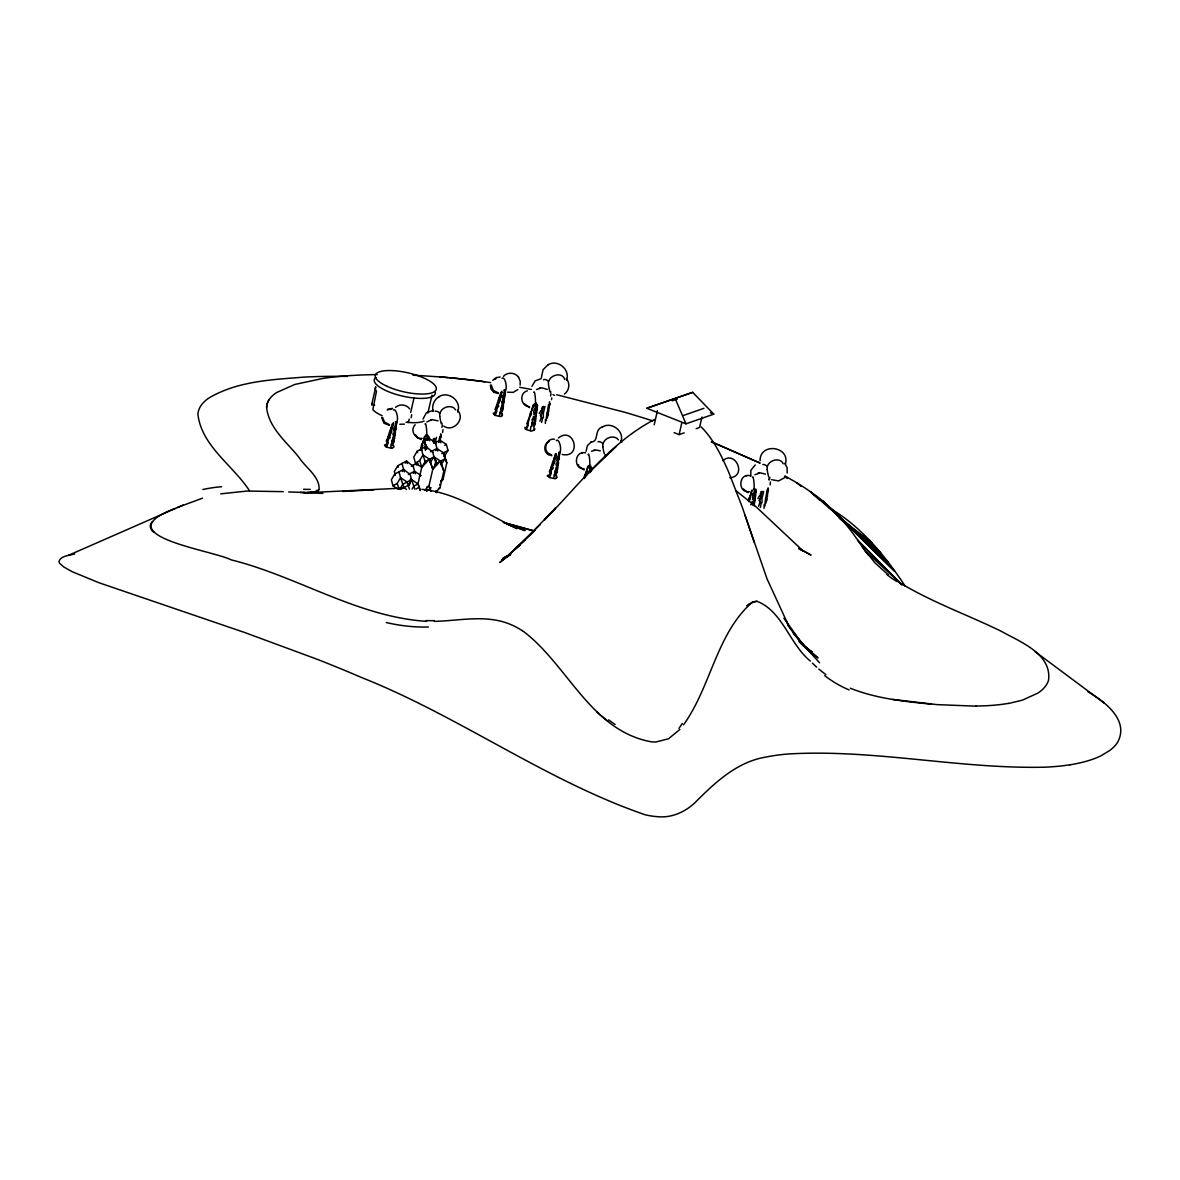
<?xml version="1.0" encoding="UTF-8"?>
<svg xmlns="http://www.w3.org/2000/svg" width="1180" height="1180" viewBox="0 0 1180 1180"><rect width="100%" height="100%" fill="white"/><g stroke="black" fill="none" stroke-linecap="round" stroke-linejoin="round"><path stroke-width="1.5" d="M384.488 444.875L386.125 447.102L392.202 448.371L393.648 446.925M493.211 413.118L494.848 415.345L500.91 416.614L502.37 415.183M547.564 475.289L549.216 477.531L555.279 478.785L556.739 477.354M543.316 417.823L543.331 414.534A15.222 15.001 -13.1 0 1 543.464 412.587L545.027 406.422M762 502.842L762.014 499.553A15.222 15.001 -13.1 0 1 762.133 497.606L763.711 491.455M534.024 425.729L534.083 424.136M524.923 427.249L525.572 429.402L531.457 431.128L533.876 430.036M754.3 505.719L754.389 503.831M536.502 412.366L536.443 413.752M755.185 497.4L755.112 498.786M547.196 413.074L548.523 404.681M765.879 498.093L766.794 491.824M393.781 442.721L394.297 436.497M502.503 410.965L503.019 404.74M556.857 473.136L557.388 466.911M535.573 421.835L535.72 418.812M395.639 429.373L395.551 430.715M504.362 397.616L504.258 398.973M440.17 440.7L440.273 439.462A24.293 23.025 12 0 1 440.42 438.252L440.996 435.258M443.046 429.594L442.515 432.573M490.438 385.123L490.969 388.972L493.933 392.424M551.768 397.837L551.547 399.651M760.053 460.775C759.89 442.013 790.556 446.247 785.393 464.197M534.186 422.499L534.54 419.401M548.715 411.673L548.995 407.72M767.398 496.692L767.664 492.739M395.108 431.659L395.271 429.771M394.784 435.7L394.577 438.65M392.527 440.037L393.029 436.925M501.235 408.28L501.751 405.168M503.816 399.902L503.993 398.029M555.603 470.466L556.119 467.339M558.184 462.073L558.361 460.2A24.131 22.125 54.6 0 1 558.538 458.076M503.3 406.894L503.506 403.944A15.886 14.706 -21.2 0 1 503.713 403.029L504.052 400.772M557.668 469.079L557.86 466.115A15.886 14.706 -21.2 0 1 558.066 465.215M535.381 414.519L535.587 412.602M754.05 499.538L754.256 497.636M591.888 467.9L591.74 469.05A28.556 25.444 -37 0 1 591.46 470.407L591.313 471.336M753.047 505.615L753.209 504.421M537.578 405.256L537.372 406.864M756.262 490.29L756.041 491.898M532.121 422.706L532.755 419.593M428.93 436.556L428.65 438.621A28.556 25.444 -37 0 1 428.473 439.535M559.88 452.56L559.615 454.359A28.379 22.037 -53.2 0 1 559.305 455.716L559.054 457.309M396.834 421.909L396.539 423.945M548.095 415.876L548.464 413.664M766.764 500.91L767.133 498.698M394.046 431.555L394.238 430.361M395.905 426.098L396.038 425.42A32.819 30.016 55.1 0 0 396.17 424.726L396.598 421.953M502.724 400.035L502.946 398.604M505.571 389.931L505.247 392.188A28.379 22.037 -53.2 0 1 504.952 393.545L504.686 395.123M557.093 462.221L557.314 460.775M559.497 453.533L559.645 452.604M767.059 466.572L767.148 469.478M559.394 454.226L559.246 455.156A32.819 30.016 55.1 0 1 559.128 455.834L558.656 458.12M438.783 441.969L439.816 436.438M536.782 405.876L536.974 404.711A33.365 27.435 74.7 0 1 537.048 404.253M591.136 468.062L591.327 466.897M536.664 406.584L536.517 407.513A33.025 27.007 75.2 0 1 536.384 408.206L535.912 410.507M591.033 468.755L590.87 469.684A33.025 27.007 75.2 0 1 590.752 470.392L590.28 472.678M505.32 390.211L504.878 392.97A32.819 30.016 55.1 0 1 504.76 393.663L504.303 395.934A24.131 22.125 54.6 0 0 503.86 397.999M536.251 415.596L535.838 417.882A15.974 15.119 21.1 0 0 535.661 418.797M557.978 465.2L558.405 462.944M754.935 500.615L754.522 502.901A15.974 15.119 21.1 0 0 754.345 503.831M388.117 440.376L387.748 442.618M496.839 408.619L496.47 410.861M535.042 425.007L535.366 423.34M541.62 413.325L541.089 416.511M551.193 470.805L550.839 473.047M760.289 498.358L759.773 501.544M427.794 439.27L428.251 436.467A33.365 27.435 74.7 0 1 428.325 436.01M439.668 413.31L439.757 416.201M549.157 406.495L549.718 403.501M602.759 443.724L602.832 446.615M767.841 491.529L768.401 488.535M394.887 433.281L394.459 435.568M423.03 419.033L426.408 412.705L433.502 410.33M503.609 401.525L503.167 403.811M520.144 385.078L520.218 381.17L518.433 377.143M557.963 463.696L557.535 465.982M767.207 489.715L766.867 491.529M535.145 416.156L534.702 418.457M753.814 501.175L753.371 503.491M395.329 432.529L394.902 434.786A15.886 14.706 -21.2 0 0 394.858 435.7M395.507 423.856L395.757 422.455M504.214 392.099L504.48 390.698A29.854 13.128 -86.3 0 1 504.598 389.99M395.462 424.092L395.329 424.8A29.485 12.759 -86.2 0 1 395.138 425.995L394.71 427.779M504.17 392.335L504.052 393.043A29.485 12.759 -86.2 0 1 503.86 394.238L503.418 396.023M393.692 433.68L393.324 435.523M502.415 401.923L502.046 403.767M556.783 464.109L556.414 465.952M425.125 446.202L425.405 444.757M533.847 414.446L534.127 413M752.516 499.479L752.796 498.034M441.925 424.225L441.999 423.222M536.812 409.844L537.136 408.236A28.556 25.444 -37 0 0 537.343 406.864M755.495 494.863L755.805 493.27A28.556 25.444 -37 0 0 756.011 491.898M395.58 427.691L396.288 425.301A28.379 22.037 -53.2 0 0 396.48 423.945M442.323 425.346L441.895 427.44M550.544 395.978L551.03 393.589M605.399 455.76L605.089 457.265M770.157 484.965L770.407 481.956M409.062 484.847L410.64 478.874M409.445 484.936L411.024 478.962M754.581 495.526L755.053 493.24A33.025 27.007 75.2 0 0 755.2 492.547L755.642 489.744A33.365 27.435 74.7 0 1 755.761 489.051M533.478 416.334L532.976 418.649M752.147 501.367L751.66 503.683M768.74 479.803L768.8 479.508A39.427 26.329 85.7 0 0 769.139 478.003M535.514 406.481L535.808 405.065A30.046 6.254 -81.1 0 1 536.251 402.97M769.463 479.818L769.714 478.623A38.925 34.176 -40.1 0 0 769.891 477.413M426.747 438.473L427.086 436.821A30.046 6.254 -81.1 0 1 427.529 434.727M589.838 468.888L590.177 467.25A30.046 6.254 -81.1 0 1 590.561 465.377M754.138 491.736L754.492 490.098A30.046 6.254 -81.1 0 1 754.669 489.14M426.659 438.93L426.6 439.167A29.677 5.944 -81 0 1 426.393 440.42M558.184 456.365L557.786 458.194M534.968 409.032L535.071 408.575A29.677 5.944 -81 0 0 535.366 407.483M534.658 410.419L534.865 409.49M589.026 472.59L589.44 470.746M753.342 495.438L753.592 494.302M436.512 437.264L435.037 443.09M427.898 413.074L431.983 395.182M527.784 423.517L527.962 422.779M374.709 405.256L371.685 404.696L375.786 386.745A28.438 8.835 12.9 0 0 376.494 391.214L372.836 409.681A28.438 8.835 12.9 0 0 382.261 415.788M409.165 419.151L408.398 422.455L407.838 421.821M410.67 412.543L414.077 397.704M420.272 490.57L417.986 483.859L421.776 467.295L425.139 461.587L433.989 456.852L440.391 461.1L443.813 471.159L440.022 487.738L435.686 492.37M424.667 490.438L429.004 485.791L432.795 469.227L436.143 463.519L445.007 458.784L443.385 452.781L436.983 448.533L435.361 442.529L428.959 438.281L424.343 440.597L426.776 449.093M434.27 467.531L436.01 460.554M440.848 481.735L443.016 479.419L446.807 462.84L443.385 452.781L448.002 450.465L446.379 444.462L439.978 440.214L433.768 443.444M527.681 424.003L527.445 424.992M654.207 424.741L657.408 410.773M674.119 432.647L679.105 434.624L681.907 422.411M701.952 417.042L699.548 427.499L696.141 428.694M425.036 439.653L425.361 438.296M752.265 493.609L751.985 494.73M501.559 393.943L501.943 392.365M501.5 394.164L501.22 395.285M556.193 454.993L555.588 457.457M392.616 426.585L393.515 423M392.099 427.086L392.557 425.272A29.869 18.526 -62.2 0 1 392.911 424.136L393.191 422.986M500.822 395.329L501.264 393.515A29.869 18.526 -62.2 0 1 501.618 392.38M532.372 409.091L532.608 407.115A30.562 28.364 48.6 0 1 532.859 406.215L533.212 405.109M555.19 457.501L555.633 455.687A29.869 18.526 -62.2 0 1 555.986 454.551M389.99 434.151L388.441 438.93M423.768 439.329L423.428 440.686A24.116 22.464 45 0 1 422.779 443.178M531.9 386.376L535.115 380.948L541.266 378.544M532.49 407.572L532.269 409.549M621.093 441.335C624.368 430.803 611.196 421.127 602.11 427.16M787.193 473.018L787.09 467.516L784.803 463.386M534.083 406.554L534.614 404.548M589.263 465.599L589.026 466.498M423.546 441.305L423.886 438.872A30.562 28.364 48.6 0 1 424.136 437.972L424.49 436.866M550.647 392.468L550.706 391.465M554.025 462.722L553.346 465.407M584.425 478.534L584.661 477.62M586.622 471.72L587.08 469.906A30.061 23.585 -52.8 0 1 587.433 468.77L588.024 466.72M750.937 494.568L751.395 492.753M748.681 501.618L749.034 500.246M391.524 426.393L391.981 424.594A30.37 28.851 5.3 0 1 392.114 424.151M390.315 434.756L391.126 431.629M393.825 441.748L394.282 440.125M499.051 401.038L497.164 407.174M499.037 403L499.715 400.33M502.547 409.991L503.005 408.369M553.42 463.209L552.314 467.059M556.916 472.162L557.373 470.555M586.504 471.1L586.976 469.286A30.562 28.364 48.6 0 1 587.212 468.386L587.788 466.616M750.819 493.948L751.277 492.149A30.562 28.364 48.6 0 1 751.527 491.249L751.808 490.364M542.004 411.451L543.508 406.363M760.687 496.485L762.177 491.396M588.673 467.826L588.968 466.72M748.459 501.013L748.961 499.214M434.712 438.414L433.635 441.999M584.085 478.387L584.646 476.366M421.644 446.969L420.759 450.155M530.366 415.213L529.053 419.52M761.218 491.396L760.289 494.154M411.186 417.705L411.658 414.726M457.678 412.071C462.132 401.333 448.577 390.388 439.019 396.731M501.574 392.38L501.898 391.244M566.4 380.314C570.855 369.576 557.284 358.632 547.741 364.974M555.942 454.551L556.193 453.636M433.753 438.4L432.898 440.877M542.476 406.643L541.62 409.121M390.02 435.863L389.385 437.81M424.328 438.341L425.021 436.069M551.532 469.345L551.989 467.973M587.05 474.08L586.799 474.965M533.729 404.312L533.036 406.584A30.061 23.585 -52.8 0 0 532.755 407.734M421.57 445.952L420.301 450.17M530.277 414.195L527.844 421.26M392.129 428.355L391.45 430.538M500.851 396.598L500.158 398.781M555.205 458.784L554.526 460.952M548.39 381.553L548.464 384.444M555.456 453.68L555.323 454.123A30.37 28.851 5.3 0 0 555.072 455.023L554.6 456.822A23.969 22.7 1.3 0 1 553.745 459.226M752.132 490.261L751.719 491.618A30.061 23.585 -52.8 0 0 751.439 492.753M498.535 404.77L498.108 406.068M552.83 467.147L552.476 468.239M390.89 430.951L391.362 429.579M499.612 399.209L500.084 397.837M553.966 461.38L554.438 460.008M528.375 421.334L528.876 419.962M387.04 439.24L386.244 441.35M495.762 407.483L494.951 409.593M550.116 469.655L549.32 471.779M585.324 475.57L585.841 474.213M749.639 498.432L750.156 497.075M422.632 443.105L422.116 444.403M531.354 411.348L530.823 412.646M585.723 473.534L585.192 474.832M750.023 496.382L749.507 497.68M499.435 397.07L498.919 398.383A22.759 21.727 21.2 0 0 498.314 399.917L496.736 405.005M553.803 459.256L553.273 460.554A22.759 21.727 21.2 0 0 552.683 462.088L551.104 467.192M387.571 437.854L387.925 436.983M496.279 406.112L496.647 405.227M550.647 468.283L551.016 467.398M388.014 436.762L389.651 431.674A22.759 21.727 21.2 0 1 390.182 430.125L390.727 428.827A23.969 22.7 1.3 0 0 391.48 426.393M527.652 421.717L526.737 423.797M540.661 411.082L539.245 413.575M759.345 496.101L757.914 498.609M413.428 466.557L406.554 461.041L397.704 465.775L394.356 471.484L395.167 474.478M410.36 474.67L403.56 469.36L394.71 474.095L391.362 479.803L392.984 485.791L398.102 489.199M405.3 463.18L406.554 461.041L407.366 463.548M402.306 471.499L403.56 469.36L401.938 463.356L402.41 464.625M392.984 485.791L397.218 483.372L400.566 477.679L398.943 471.675L399.415 472.944M421.821 450.185L421.349 448.916L417.115 451.335L413.767 457.044L415.39 463.032L421.776 467.295L429.373 459.168L422.971 454.92L421.349 448.916L425.965 446.601L432.839 452.117M427.706 440.42L428.959 438.281L429.771 440.789M400.005 488.977L402.734 484.346L411.584 479.611L417.986 483.859L420.198 490.157M424.712 448.739L425.965 446.601M416.319 465.112L417.573 462.973L418.384 465.481M415.39 463.032L419.623 460.613L422.971 454.92L425.611 462.855M413.325 473.431L414.578 471.292L412.956 465.289L417.573 462.973M420.98 475.54L414.578 471.292L409.962 473.608L411.584 479.611L408.236 485.319L400.92 489.272M438.724 442.353L439.978 440.214L440.789 442.721M412.071 489.125L413.752 486.278L417.986 483.859M435.73 450.672L436.983 448.533L437.795 451.04M436.983 448.533L432.367 450.849L433.989 456.852L430.11 462.855M419.461 486.883L416.068 489.051M448.002 450.465L444.388 456.321M445.007 458.784L440.863 464.935M431.113 487.753L426.555 491.293M492.768 380.344L496.101 377.63L500.158 377.025M387.143 410.065L392.571 408.442L387.733 409.239M683.515 724.83C710.832 687.07 716.349 633.822 751.94 602.552L748.666 604.499M318.983 489.936C320.518 476.926 305.192 467.383 298.894 457.279C286.696 441.954 268.701 428.045 266.621 407.395A152.382 47.348 12.9 0 1 268.76 400.226A159.492 49.545 12.9 0 1 273.657 394.725A173.091 53.779 12.9 0 1 276.504 392.601L294.882 384.429L323.674 378.293A294.204 91.406 12.9 0 1 340.283 376.376L349.059 375.683A323.777 100.595 12.9 0 1 377.246 374.591M175.186 508.433C103.796 535.366 211.604 549.954 231.162 559.851C297.537 576.356 357.289 616.771 426.452 621.344M152.559 521.575C148.547 524.628 150.244 530.056 154.064 532.327M679.872 729.432L668.47 738.798L655.933 741.969A20.857 11.166 10.8 0 1 651.537 741.837C590.384 730.922 567.757 664.134 522.312 630.577M432.795 469.227L429.373 459.168L432.795 469.227L440.391 461.1L443.813 471.159M533.861 430.538L534.997 428.812M654.649 419.461C609.913 442.692 579.233 484.906 544.364 520.026L555.603 507.946L529.245 535.41M415.183 424.741C409.711 429.815 414.991 439.653 422.101 438.326M510.999 553.892L499.848 562.462L520.085 544.836L509.45 554.29L540.189 524.554M784.759 477.605L778.623 480.939L771.705 479.7M503.447 376.376C507.371 371.788 515.35 372.334 518.625 377.379M517.814 389.562L513.167 392.38L507.474 392.188M524.245 540.381L535.101 529.894L514.332 549.851M616.491 446.217L586.312 475.142M509.45 554.29L525.041 540.071M558.45 437.913C574.262 425.567 582.507 458.74 562.078 454.448M722.765 460.775C735.361 449.374 747.397 476.484 729.845 477.738M395.595 407.307C399.622 403.649 406.599 404.43 409.711 408.9M439.344 396.539C434.151 399.283 431.438 405.802 433.163 411.422M426.791 421.983L431.91 419.667L438.016 420.832M443.68 426.039C453.105 432.986 466.056 418.752 457.412 410.124M548.051 364.782L543.095 369.65L541.428 377.334M564.409 394.076C569.365 390.713 570.324 383.058 566.326 378.603M547.918 442.102C543.597 444.919 543.788 452.058 548.287 454.595M602.42 426.954C593.57 429.653 599.661 441.807 590.944 442.087M591.195 441.94L587.36 445.686L586.077 451.306M755.259 464.95L750.908 470.215L750.746 476.248M509.849 554.689L501.898 559.866L510.483 554.733M754.875 474.714L760.259 472.856L765.422 474.109M536.457 389.518L541.871 387.822L547.314 389.43M548.494 441.733L549.275 441.335M430.774 451.763L432.367 450.849M444.786 445.376L446.379 444.462M411.363 466.203L412.956 465.289M441.792 453.695L443.385 452.781L446.807 462.84M408.369 474.522L409.962 473.608M419.387 476.454L420.714 475.702M426.614 487.163L429.004 485.791L430.951 491.264M440.627 480.776L443.016 479.419M438.429 488.638L440.022 487.738M494.317 379.444L495.939 378.81M591.549 451.232L595.944 450.008L600.31 450.849M509.642 554.969L503.034 558.14L510.262 554.674M411.437 481.44L410.33 481.204M68.293 555.397L183.136 505.07M177.442 507.444L202.562 498.167M527.312 390.86C518.639 393.058 520.896 406.879 529.54 406.643M646.788 408.265L692.704 392.335L713.797 414.15L685.993 423.827L646.788 408.265L674.606 398.589M692.704 392.335L675.137 398.442L685.993 423.827M672.231 400.802L677.35 399.017M683.5 415.434L703.944 408.31M679.105 434.624L684.208 432.839M585.531 452.796C574.306 450.391 572.993 469.286 584.159 468.814M750.731 475.865C738.488 472.029 737.146 493.491 749.492 491.603M315.68 491.662L305.959 492.517L288.672 491.957M540.322 387.954L539.29 388.191M431.615 419.711L430.567 419.947M582.758 452.766L581.902 452.958M594.691 450.126L593.643 450.362M747.073 475.628L746.217 475.82M759.006 472.988L757.958 473.209M404.445 424.136L399.799 424.254M1008.679 703.457L1022.5 700.124L1038.002 693.029A184.817 57.422 12.9 0 0 1048.504 680.359C1052.206 653.897 1019.948 641.802 1001.289 631.3C966.892 614.5 930.43 601.712 897.774 581.475M74.679 553.966C69.561 555.559 60.962 555.514 59 561.37A24.057 7.478 12.9 0 0 59.797 563.406L63.632 566.887L72.26 571.74L99.017 582.758L244.54 632.465L317.612 659.443A589.749 183.225 12.9 0 1 361.228 677.394C459.168 716.186 545.529 780.496 645.121 814.761A28.689 8.909 12.9 0 0 648.926 815.572A25.341 7.877 12.9 0 0 658.337 816.737C671.73 817.902 684.725 812.135 694.43 803.197C714.638 782.945 736.689 761.764 766.189 757.029A176.926 54.973 12.9 0 1 788.565 753.961C874.144 748.99 958.824 769.036 1044.359 767.207A183.402 56.979 12.9 0 0 1066.101 765.348L1070.009 764.773M220.763 493.83L247.121 491.042L283.244 491.662M547.196 475.909L549.438 475.614M310.915 492.34L311.741 492.267M498.314 393.545L493.712 392.291M402.483 488.122L305.045 492.798M342.628 491.47L373.942 489.803M434.314 621.373C459.345 620.827 485.541 614.338 509.672 624.087A112.115 83.264 87.7 0 1 522.268 630.695M389.385 425.316L384.016 423.251L381.671 417.573M976.022 706.171L936.846 704.608L892.596 699.416M300.221 492.458L322.892 493.402M441.335 377.025L418.34 375.476A331.019 102.837 12.9 0 0 413.029 375.225M751.837 602.42A60.534 25.606 -86.2 0 1 757.162 601.358C782.665 611.314 789.641 644.236 810.336 661.08M439.993 376.907L448.12 377.6M442.692 377.128L456.63 378.426A297.08 92.291 12.9 0 1 485.01 381.804A279.645 86.877 12.9 0 1 490.777 382.615M554.512 439.196C546.473 437.869 542.136 450.037 549.423 453.99M551.739 455.716L548.081 454.477M931.448 704.165C904.028 701.481 876.091 698.531 850.308 688.22M449.477 377.733L450.849 377.851A298.938 92.881 12.9 0 1 485.01 381.804M498.432 392.984L493.299 390.344L491.278 385.005M389.503 424.712L384.577 422.101L382.586 417.499M421.909 489.346C456.985 492.665 486.116 513.964 517.106 528.596L503.108 522.194L525.115 530.602L506.603 524.023M421.245 439.535L417.617 437.78L415.581 434.904M584.115 469.92L579.409 466.72M556.665 394.725L624.677 412.248A364.915 113.369 12.9 0 1 652.732 420.891M409.962 480.939L411.451 481.293M529.54 407.69L524.687 403.973M551.694 454.964L549.187 453.843M504.421 522.828L533.522 530.808L505.32 522.902M748.002 492.665L743.356 488.992M554.6 395.389L553.037 394.666M710.389 412.794L713.797 414.15M712.056 442.146L715.832 443.65M711.304 441.851L759.566 462.825M717.337 444.255L760.186 463.135M798.801 548.553L811.044 555.101L798.934 548.317M785.172 476.042L796.559 482.664A245.514 76.272 12.9 0 1 813.33 493.8C833.331 507.725 849.04 526.693 862.329 546.915M798.919 548.611L803.462 551.296L755.893 506.633L735.671 490.467M1087.99 691.79C1104.539 701.451 1129.231 719.889 1117.873 741.807A219.406 68.16 12.9 0 1 1109.569 750.613L1101.161 755.687A202.178 62.806 12.9 0 1 1070.068 764.802M828.478 507.341C860.958 526.133 884.852 555.397 905.222 586.209M406.554 489.435L404.002 487.724L400.566 477.679L406.967 481.927L409.46 489.066M803.447 645.74L812.297 652.112L802.474 644.885M1034.948 651.478L1104.067 702.941M825.897 674.665L818.846 669.09M784.523 476.292L787.444 478.505M840.072 518.448L872.241 542.859M888.201 574.822L874.882 562.786L862.034 546.502M805.955 647.864L817.976 657.939L799.376 641.433M607.553 720.951L600.355 714.977M796.854 482.856L801.043 486.337M840.145 518.817L880.649 552.461L810.424 491.736L819.938 500.335M599.794 714.49L597.08 712.027M838.965 517.548L887.906 561.827L822.593 500.969L830.44 508.624M816.634 667.157L812.386 663.145M865.088 550.78L901.137 584.1M799.081 641.714L810.719 652.629L796.102 636.345M833.065 511.176L894.602 571.209L833.434 510.675M900.06 582.95L857.565 540.101L901.963 585.133M807.253 649.31L793.285 633.513M819.628 662.806L803.86 645.608L790.172 628.247M701.186 426.895C713.797 439.653 721.718 456.114 728.783 472.369L742.486 507.739L754.256 542.357M620.695 440.774L621.757 442.308M787.503 624.943L800.556 641.596L786.75 622.067M868.436 555.205L865.146 550.854M249.467 490.703C232.858 465.171 201.662 446.232 197.886 414.224A177.841 55.254 12.9 0 1 200.969 405.64A194.302 60.372 12.9 0 1 208.772 398.117C237.342 381.007 272.093 379.68 304.455 377.084A387.94 120.522 12.9 0 1 347.185 376.405M864.483 549.939L862.624 547.343M783.889 618.202L787.724 623.719L767.044 578.893L745.023 515.188M578.746 465.54L578.436 464.669M435.361 442.529L435.833 443.798M436.63 464.787L433.989 456.852M424.343 440.597L425.375 443.356M439.727 484.361L440.037 485.216M436.025 490.777L436.733 492.68M417.115 451.335L417.587 452.604M414.785 489.022L411.584 479.611M397.704 465.775L398.25 467.25M394.71 474.095L395.182 475.363M768.682 476.809L767.929 474.08M604.381 453.961L603.629 451.232M550.013 391.79L549.26 389.046M441.305 423.561L440.538 420.803M429.004 485.791L430.715 490.821M434.978 458.4L436.6 463.902M425.744 444.403L426.555 446.896M419.623 460.613L421.776 467.295M414.578 471.292L415.39 473.8M403.56 469.36L404.371 471.853M397.218 483.372L399.106 489.213M767.797 473.431L767.162 469.655M603.481 450.583L602.862 446.807M549.128 388.412L548.494 384.68M440.406 420.154L439.771 416.378M556.65 475.85L556.724 477.841M502.297 413.664L502.37 415.67M393.574 445.421L393.648 447.412M766.056 503.123L765.864 499.981M547.373 418.089L547.196 414.962M555.618 473.844L555.559 472.148M501.249 411.673L501.19 409.976M392.527 443.415L392.468 441.733M532.047 426.157L532.033 424.431M441.291 435.435A28.291 17.818 86.3 0 1 441.01 437.087M433.399 440.848A14.543 8.658 -48.5 0 1 433.016 441.718M440.804 433.768A27.76 24.677 -35.2 0 1 440.582 435.228M435.243 411.333A4.764 2.449 45.6 0 1 439.963 413.295A8.422 6.534 -23.1 0 1 447.294 406.849A8.422 6.534 -23.1 0 1 455.554 409.902M393.412 410.021A6.372 2.198 79.8 0 1 397.306 415.965A6.372 2.198 79.8 0 1 395.271 421.865M388.073 442.707A16.358 16.196 65.7 0 1 386.553 446.748M388.294 440.42A11.785 9.75 -86.2 0 1 388.603 438.99M391.244 432.809A21.432 14.116 -61.7 0 1 391.79 431.098M391.509 427.13A22.627 13.644 -62.5 0 1 390.772 429.535M387.232 441.999A15.827 10.104 -74.8 0 1 385.182 445.863M387.32 439.491A11.535 2.257 -70.9 0 1 387.763 438.281M389.975 437.647A16.372 6.711 -61.9 0 1 389.725 438.341M390.669 431.349A30.429 21.963 84.1 0 1 391.008 430.228M392.512 427.809A30.68 23.571 79.8 0 1 392.306 428.473M392.94 445.347A15.827 13.157 35 0 1 393.397 441.571M394.341 438.518A11.018 7.331 69.8 0 1 394.076 439.963M395.049 430.789A19.028 15.193 -49.6 0 1 394.799 432.529M395.993 429.314A20.429 15.694 -54.5 0 1 396.347 426.865M392.011 445.494A21.476 6.638 85.8 0 1 392.38 440.273M393.913 436.349A21.314 16.151 79.8 0 1 394.076 435.405M395.462 431.733A22.951 20.65 58.4 0 1 395.226 433.385M395.138 429.756A24.131 22.125 54.6 0 1 395.462 427.662M391.096 443.887A18.408 8.938 -80.9 0 1 390.713 447.943M392.188 441.792A13.482 10.723 -69.4 0 1 392.202 440.066M392.984 434.314A18.408 1.46 -79.1 0 1 393.309 432.868M394.976 432.411A21.034 8.216 -86 0 1 394.592 434.55M393.663 430.036A22.317 10.06 -86.3 0 1 394.194 427.322M395.743 422.44A29.854 13.128 -86.3 0 1 395.89 421.747M426.246 436.275A6.416 0.767 85.7 0 1 425.759 434.86M425.11 424.24A6.416 0.767 85.7 0 1 426.437 427.853A6.416 0.767 85.7 0 1 426.496 436.217M422.293 447.058A21.564 17.553 -51.6 0 1 422.897 445.303M423.119 441.276A22.759 17.553 -53.3 0 1 422.322 443.709M424.048 439.476A30.061 23.585 -52.8 0 1 424.358 438.341M421.304 445.834A22.892 20.901 59.8 0 1 421.894 444.285M427.145 447.176A23.099 18.32 76.4 0 1 426.983 448.135M425.921 447.987A21.166 3.289 -80.9 0 1 425.42 450.406M424.859 444.093A22.464 4.941 -81.1 0 1 424.977 443.547M424.122 421.024A28.438 8.835 12.9 0 1 406.023 422.204M371.685 404.696A28.438 8.835 12.9 0 1 372.084 404.18M434.948 391.244A31.285 9.72 12.9 0 1 402.144 396.008A31.285 9.72 12.9 0 1 375.919 377.423M605.532 454.861A38.925 34.176 -40.1 0 1 605.37 455.76M598.024 441.94A4.764 2.449 45.6 0 1 603.039 443.709A8.422 6.534 -23.1 0 1 610.06 437.338A8.422 6.534 -23.1 0 1 618.379 439.875M556.282 440.745A6.372 2.198 79.8 0 1 560.249 445.553A6.372 2.198 79.8 0 1 558.686 452.53M551.149 473.121A16.358 16.196 65.7 0 1 549.629 477.177M551.37 470.835A11.785 9.75 -86.2 0 1 551.679 469.404M554.32 463.239A21.432 14.116 -61.7 0 1 554.88 461.513M554.6 457.545A22.627 13.644 -62.5 0 1 553.863 459.949M550.323 472.413A15.827 10.104 -74.8 0 1 548.272 476.277M550.396 469.906A11.535 2.257 -70.9 0 1 550.854 468.711M553.051 468.062A16.372 6.711 -61.9 0 1 552.727 469.006M553.745 461.778A30.429 21.963 84.1 0 1 554.084 460.657M555.765 457.56A30.68 23.571 79.8 0 1 555.529 458.445M556.031 475.761A15.827 13.157 35 0 1 556.473 471.985M557.417 468.932A11.018 7.331 69.8 0 1 557.152 470.377M558.125 461.203A19.028 15.193 -49.6 0 1 557.875 462.958M559.069 459.728A20.429 15.694 -54.5 0 1 559.423 457.294M555.087 475.909A21.476 6.638 85.8 0 1 555.456 470.702M556.99 466.764A21.314 16.151 79.8 0 1 557.152 465.82M558.553 462.162A22.951 20.65 58.4 0 1 558.302 463.799M554.172 474.301A18.408 8.938 -80.9 0 1 553.789 478.357M555.264 472.221A13.482 10.723 -69.4 0 1 555.293 470.481M556.06 464.728A18.408 1.46 -79.1 0 1 556.385 463.298M558.052 462.825A21.034 8.216 -86 0 1 557.668 464.964M556.754 460.466A22.317 10.06 -86.3 0 1 557.27 457.737M558.229 456.409A29.485 12.759 -86.2 0 0 558.45 455.244L558.848 452.884A29.854 13.128 -86.3 0 1 558.922 452.397M589.322 466.705A6.416 0.767 85.7 0 1 588.894 465.554M588.142 454.934A6.416 0.767 85.7 0 1 589.484 458.002A6.416 0.767 85.7 0 1 589.572 466.631M585.369 477.472A21.564 17.553 -51.6 0 1 585.973 475.732M586.195 471.69A22.759 17.553 -53.3 0 1 585.398 474.124M588.348 465.584A30.415 23.703 -53.1 0 1 588.215 466.041M584.38 476.248A22.892 20.901 59.8 0 1 584.97 474.714M586.681 471.159A24.116 22.464 45 0 1 585.855 473.593M588.289 472.885A22.464 4.941 -81.1 0 1 588.584 471.572M589.72 469.67A29.677 5.944 -81 0 1 589.469 470.835M528.109 425.213A16.461 15.34 -87.6 0 1 526.31 429.284M528.198 422.838A11.874 7.906 -79.9 0 1 528.581 421.437M531 415.301A21.564 17.553 -51.6 0 1 531.605 413.56M531.826 409.519A22.759 17.553 -53.3 0 1 531.044 411.953M527.696 424.903A15.915 6.874 -70.8 0 1 525.395 428.945M530.026 414.077A22.892 20.901 59.8 0 1 530.602 412.528M532.313 408.988A24.116 22.464 45 0 1 531.487 411.422M533.98 428.606A15.93 11.947 55.4 0 1 534.23 424.594M535.233 421.584A11.092 5.413 79.3 0 1 535.071 423.03M536.222 413.767A19.146 17.272 -30.9 0 1 536 415.567M536.694 412.366A20.547 18.231 -39.1 0 1 537.033 409.858M534.614 413.148A21.609 1.623 -88.8 0 1 534.82 414.505M533.581 424.785A15.591 4.322 -80.5 0 1 533.67 423M534.038 419.136A21.447 12.567 88.7 0 1 534.23 418.163M535.956 414.696A23.099 18.32 76.4 0 1 535.691 416.378M535.351 412.543A24.279 19.942 75 0 1 535.691 410.419M530.912 426.305A18.526 12.685 -76.6 0 1 530.277 430.612M531.841 424.446A13.57 12.449 -59.5 0 1 531.915 422.706M532.224 419.239A18.526 3.098 -74.5 0 1 532.033 420.036M534.629 416.245A21.166 3.289 -80.9 0 1 534.053 418.974M533.581 412.336A22.464 4.941 -81.1 0 1 534.216 409.401M534.953 404.534A6.416 0.767 85.7 0 1 534.673 403.885M533.847 392.321A6.416 0.767 85.7 0 1 535.174 396.274A6.416 0.767 85.7 0 1 535.219 404.46M496.795 410.95A16.358 16.196 65.7 0 1 495.261 415.006M497.016 408.664A11.785 9.75 -86.2 0 1 497.326 407.233M499.966 401.053A21.432 14.116 -61.7 0 1 500.512 399.342M500.231 395.374A22.627 13.644 -62.5 0 1 499.494 397.778M495.954 410.242A15.827 10.104 -74.8 0 1 493.904 414.106M496.028 407.734A11.535 2.257 -70.9 0 1 496.485 406.525M499.376 397.055A23.969 22.7 1.3 0 0 500.202 394.636L500.704 392.851A30.37 28.851 5.3 0 1 500.822 392.394M498.698 405.891A16.372 6.711 -61.9 0 1 498.27 407.071M499.509 399.15A30.429 21.963 84.1 0 1 499.73 398.486M501.412 395.374A30.68 23.571 79.8 0 1 501.028 396.716M501.662 413.59A15.827 13.157 35 0 1 502.105 409.814M503.049 406.761A11.018 7.331 69.8 0 1 502.783 408.206M503.772 399.032A19.028 15.193 -49.6 0 1 503.521 400.787M504.701 397.557A20.429 15.694 -54.5 0 1 505.07 395.123M500.733 413.738A21.476 6.638 85.8 0 1 501.102 408.516M502.621 404.593A21.314 16.151 79.8 0 1 502.783 403.649M504.185 399.976A22.951 20.65 58.4 0 1 503.949 401.628M499.804 412.13A18.408 8.938 -80.9 0 1 499.42 416.186M500.895 410.05A13.482 10.723 -69.4 0 1 500.925 408.31M501.692 402.557A18.408 1.46 -79.1 0 1 502.016 401.126M503.683 400.654A21.034 8.216 -86 0 1 503.314 402.793M502.385 398.279A22.317 10.06 -86.3 0 1 502.916 395.566M502.075 378.338A6.372 2.198 79.8 0 1 506.043 384.252A6.372 2.198 79.8 0 1 503.875 390.005M543.523 379.901A4.764 2.449 45.6 0 1 548.671 381.538A8.422 6.534 -23.1 0 1 556.872 374.945A8.422 6.534 -23.1 0 1 564.704 379.444M545.47 419.52A21.712 5.458 -86.4 0 1 545.337 423.428M546.871 415.095A15.561 9.986 -75 0 1 546.856 413.148M550.042 403.353A28.291 17.818 86.3 0 1 549.733 405.345M542.49 417.809A20.945 17.7 -73.2 0 1 541.62 422.47M541.384 416.584A30.547 30.134 16.8 0 1 539.909 421.216M541.974 413.428A21.623 17.936 85.6 0 1 542.357 411.584M540.366 415.611A21.019 4.189 -58.8 0 1 541.93 412.558M542.107 409.091A14.543 8.658 -48.5 0 1 541.148 411.142M546.37 420.523A24.205 17.626 61.3 0 1 546.738 415.154M548.199 411.23A17.789 8.113 81.3 0 1 547.977 413.148M548.951 407.705A24.293 23.025 12 0 1 549.143 406.495M549.556 401.716A27.76 24.677 -35.2 0 1 549.305 403.486M764.139 504.553A21.712 5.458 -86.4 0 1 764.021 508.462M765.555 500.128A15.561 9.986 -75 0 1 765.54 498.181M768.519 489.715A28.291 17.818 86.3 0 1 768.401 490.364M761.159 502.842A20.945 17.7 -73.2 0 1 760.304 507.489M760.053 501.603A30.547 30.134 16.8 0 1 758.578 506.25M760.658 498.462A21.623 17.936 85.6 0 1 761.026 496.618M759.035 500.645A21.019 4.189 -58.8 0 1 760.613 497.577M760.79 494.125A14.543 8.658 -48.5 0 1 759.817 496.175M765.068 505.896A24.205 17.626 61.3 0 1 765.407 500.173M766.867 496.264A17.789 8.113 81.3 0 1 766.661 498.167M767.62 492.739A24.293 23.025 12 0 1 767.811 491.529M768.077 487.915A27.76 24.677 -35.2 0 1 767.973 488.505M762.855 464.537A4.764 2.449 45.6 0 1 767.354 466.557A8.422 6.534 -23.1 0 1 775.113 460.038A8.422 6.534 -23.1 0 1 783.21 463.799M753.637 489.553A6.416 0.767 85.7 0 1 753.4 489.11M752.545 477.281A6.416 0.767 85.7 0 1 753.858 481.396A6.416 0.767 85.7 0 1 753.887 489.494M749.683 500.335A21.564 17.553 -51.6 0 1 750.288 498.579M750.51 494.553A22.759 17.553 -53.3 0 1 749.713 496.987M748.695 499.111A22.892 20.901 59.8 0 1 749.285 497.562M750.996 494.007A24.116 22.464 45 0 1 750.17 496.441M754.89 498.786A19.146 17.272 -30.9 0 1 754.669 500.6M755.362 497.385A20.547 18.231 -39.1 0 1 755.702 494.892M752.899 503.196A21.447 12.567 88.7 0 0 752.722 504.155A21.166 3.289 -80.9 0 0 753.312 501.264M754.625 499.715A23.099 18.32 76.4 0 1 754.374 501.412M754.02 497.577A24.279 19.942 75 0 1 754.374 495.452M750.908 504.273A18.526 3.098 -74.5 0 1 750.76 504.863M752.25 497.355A22.464 4.941 -81.1 0 1 752.899 494.435M754.035 492.517A29.677 5.944 -81 0 1 753.784 493.683M1008.472 703.354A157.338 48.882 12.9 0 1 975.831 706.024M849.054 689.946A143.547 114.74 -22.6 0 1 824.746 675.712M751.955 602.7A60.505 25.518 -85.5 0 1 757.162 601.402M746.748 605.827A69.856 29.087 -84.2 0 1 748.666 604.322M682.32 723.473A130.08 87.409 64 0 1 678.943 728.281M615.105 724.446A176.203 147.441 -18.2 0 1 608.644 719.874M434.093 620.665A236.354 167.413 49.6 0 1 426.231 620.577M428.384 626.993A208.196 146.571 48.8 0 1 386.244 622.538M202.857 489.494A240.868 173.312 -70.3 0 1 221.575 486.721M304.868 492.576A284.734 4.012 2 0 1 302.847 492.562M310.252 489.346A120.168 16.033 15.9 0 1 303.584 489.272M317.036 490.674A111.127 16.8 19.9 0 1 315.945 491.013M318.585 489.759A115.227 18.231 23 0 1 316.874 490.555M318.172 491.116A111.923 16.992 20.1 0 1 316.491 491.986M266.636 407.41A151.586 47.097 12.9 0 1 268.76 400.226M519.716 387.291A279.645 86.877 12.9 0 1 531.428 389.474M896.535 581.43A137.78 38.306 15.1 0 1 887.065 574.734M387.158 386.362A31.285 9.72 12.9 0 0 436.084 389.843A31.285 9.72 12.9 0 0 394.091 370.712A31.285 9.72 12.9 0 0 387.158 386.362"/></g></svg>
